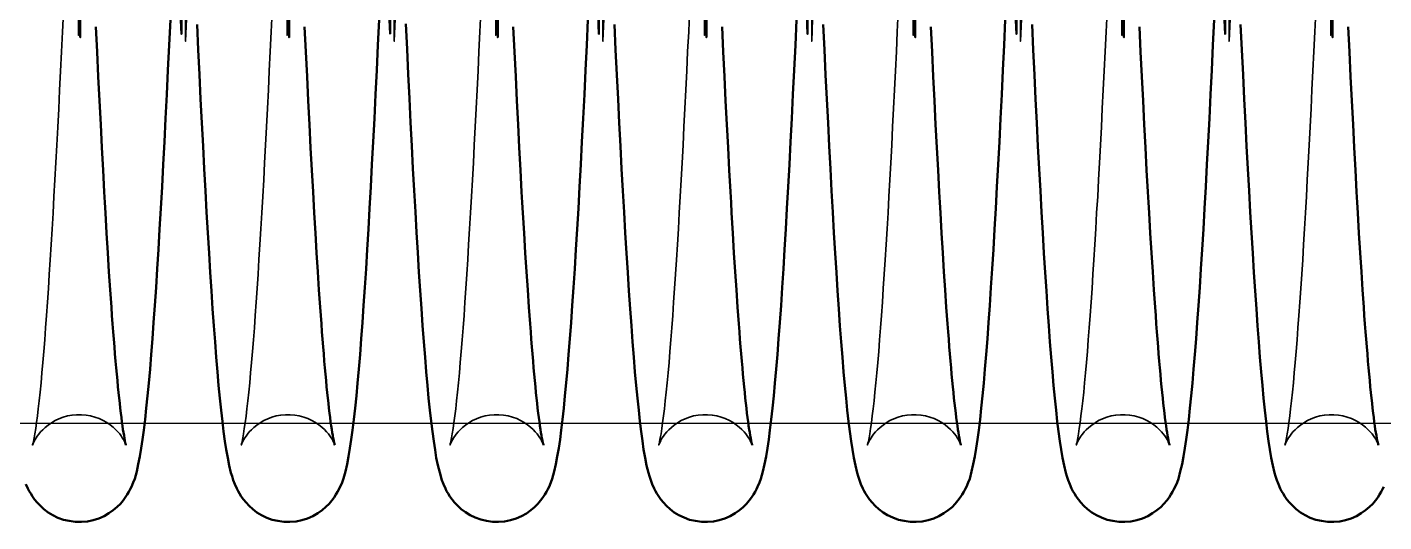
# Model space of a CAD drawing. Header units: millimetres. Extents: x 0 to 190005487, y 0 to 455456909.
# Drawn here: x 92140.6 to 92192.4, y 28280.8 to 28299.7 of the extents above; entities that cross this region are included whole.
import ezdxf

# ---------------------------------------------------------------- set-up
doc = ezdxf.new("R2010")
doc.units = ezdxf.units.MM
doc.header["$LTSCALE"] = 400
doc.header["$MEASUREMENT"] = 0
doc.layers.get('0').update_dxf_attribs({"linetype": 'CONTINUOUS'})
doc.layers.add('가려진 것(ISO)', color=7, linetype='CONTINUOUS', lineweight=35)
doc.layers.add('가시적인 것(ISO)', color=7, linetype='CONTINUOUS', lineweight=50)

# ---------------------------------------------------------------- blocks, each defined once
blk = doc.blocks.new('토션스프링 3')
at = {"layer": '가려진 것(ISO)', "flags": 128}
for points in [[(21461510.92, -50952923.54), (21461510.85, -50952925.23), (21461510.78, -50952888.93)], [(21461526.87, -50952923.54), (21461526.79, -50952925.23), (21461526.72, -50952888.93)], [(21461542.81, -50952923.54), (21461542.74, -50952925.23), (21461542.67, -50952888.93)], [(21461558.76, -50952923.54), (21461558.69, -50952925.23), (21461558.62, -50952888.93)], [(21461574.71, -50952923.54), (21461574.64, -50952925.23), (21461574.56, -50952888.93)], [(21461590.65, -50952923.54), (21461590.58, -50952925.23), (21461590.51, -50952888.93)], [(21461506.3, -50952956.08), (21461506.29, -50952956.06), (21461506.27, -50952956.01), (21461506.23, -50952955.9), (21461506.15, -50952955.74), (21461506.09, -50952955.64), (21461506.02, -50952955.52), (21461505.93, -50952955.38), (21461505.82, -50952955.23), (21461505.68, -50952955.06), (21461505.51, -50952954.89), (21461505.31, -50952954.71), (21461505.09, -50952954.53), (21461504.83, -50952954.36), (21461504.55, -50952954.2), (21461504.25, -50952954.06), (21461503.93, -50952953.94), (21461503.59, -50952953.85), (21461503.25, -50952953.79), (21461502.89, -50952953.76), (21461502.53, -50952953.76), (21461502.18, -50952953.79), (21461501.83, -50952953.86), (21461501.5, -50952953.95), (21461501.18, -50952954.07), (21461500.88, -50952954.21), (21461500.6, -50952954.37), (21461500.35, -50952954.55), (21461500.13, -50952954.73), (21461499.94, -50952954.91), (21461499.77, -50952955.08), (21461499.63, -50952955.25), (21461499.52, -50952955.4), (21461499.43, -50952955.53), (21461499.36, -50952955.65), (21461499.3, -50952955.75), (21461499.26, -50952955.84), (21461499.2, -50952955.97), (21461499.18, -50952956.04), (21461499.16, -50952956.08), (21461499.16, -50952956.07), (21461499.17, -50952956.04), (21461499.19, -50952955.98), (21461499.21, -50952955.9), (21461499.23, -50952955.8), (21461499.28, -50952955.54), (21461499.34, -50952955.21), (21461499.4, -50952954.81), (21461499.47, -50952954.36), (21461499.53, -50952953.85), (21461499.6, -50952953.3), (21461499.67, -50952952.69), (21461499.74, -50952952.03), (21461499.81, -50952951.32), (21461499.88, -50952950.57), (21461499.95, -50952949.78), (21461500.02, -50952948.93), (21461500.09, -50952948.05), (21461500.16, -50952947.13), (21461500.23, -50952946.17), (21461500.3, -50952945.17), (21461500.37, -50952944.13), (21461500.44, -50952943.05), (21461500.52, -50952941.93), (21461500.59, -50952940.77), (21461500.66, -50952939.58), (21461500.73, -50952938.36), (21461500.8, -50952937.1), (21461500.87, -50952935.82), (21461500.94, -50952934.5), (21461501.02, -50952933.16), (21461501.09, -50952931.79), (21461501.16, -50952930.39), (21461501.23, -50952928.96), (21461501.3, -50952927.51), (21461501.37, -50952926.03), (21461501.44, -50952924.52), (21461501.52, -50952923)], [(21461502.59, -50952888.46), (21461502.66, -50952924.77), (21461502.73, -50952923.09)], [(21461522.25, -50952956.08), (21461522.24, -50952956.06), (21461522.22, -50952956.01), (21461522.18, -50952955.9), (21461522.1, -50952955.74), (21461522.04, -50952955.64), (21461521.97, -50952955.52), (21461521.88, -50952955.38), (21461521.76, -50952955.23), (21461521.62, -50952955.06), (21461521.46, -50952954.89), (21461521.26, -50952954.71), (21461521.04, -50952954.53), (21461520.78, -50952954.36), (21461520.5, -50952954.2), (21461520.2, -50952954.06), (21461519.88, -50952953.94), (21461519.54, -50952953.85), (21461519.19, -50952953.79), (21461518.84, -50952953.76), (21461518.48, -50952953.76), (21461518.13, -50952953.79), (21461517.78, -50952953.86), (21461517.45, -50952953.95), (21461517.13, -50952954.07), (21461516.83, -50952954.21), (21461516.55, -50952954.37), (21461516.3, -50952954.55), (21461516.08, -50952954.73), (21461515.88, -50952954.91), (21461515.72, -50952955.08), (21461515.58, -50952955.25), (21461515.47, -50952955.4), (21461515.38, -50952955.53), (21461515.31, -50952955.65), (21461515.25, -50952955.75), (21461515.21, -50952955.84), (21461515.15, -50952955.97), (21461515.12, -50952956.04), (21461515.11, -50952956.08), (21461515.11, -50952956.08), (21461515.12, -50952956.04), (21461515.13, -50952955.99), (21461515.15, -50952955.9), (21461515.18, -50952955.8), (21461515.23, -50952955.54), (21461515.28, -50952955.21), (21461515.34, -50952954.82), (21461515.41, -50952954.37), (21461515.47, -50952953.87), (21461515.54, -50952953.3), (21461515.61, -50952952.69), (21461515.68, -50952952.03), (21461515.75, -50952951.32), (21461515.82, -50952950.56), (21461515.9, -50952949.77), (21461515.97, -50952948.93), (21461516.04, -50952948.05), (21461516.11, -50952947.13), (21461516.18, -50952946.17), (21461516.25, -50952945.16), (21461516.32, -50952944.12), (21461516.39, -50952943.03), (21461516.46, -50952941.91), (21461516.53, -50952940.76), (21461516.61, -50952939.57), (21461516.68, -50952938.35), (21461516.75, -50952937.1), (21461516.82, -50952935.82), (21461516.89, -50952934.51), (21461516.96, -50952933.16), (21461517.03, -50952931.78), (21461517.11, -50952930.38), (21461517.18, -50952928.95), (21461517.25, -50952927.49), (21461517.32, -50952926.01), (21461517.39, -50952924.51), (21461517.46, -50952922.99)], [(21461518.54, -50952888.47), (21461518.61, -50952924.78), (21461518.68, -50952923.09)], [(21461538.19, -50952956.08), (21461538.19, -50952956.06), (21461538.17, -50952956.01), (21461538.12, -50952955.9), (21461538.05, -50952955.74), (21461537.99, -50952955.64), (21461537.91, -50952955.52), (21461537.82, -50952955.38), (21461537.71, -50952955.23), (21461537.57, -50952955.06), (21461537.4, -50952954.89), (21461537.21, -50952954.71), (21461536.98, -50952954.53), (21461536.73, -50952954.36), (21461536.45, -50952954.2), (21461536.15, -50952954.06), (21461535.83, -50952953.94), (21461535.49, -50952953.85), (21461535.14, -50952953.79), (21461534.78, -50952953.76), (21461534.43, -50952953.76), (21461534.08, -50952953.79), (21461533.73, -50952953.86), (21461533.39, -50952953.95), (21461533.07, -50952954.07), (21461532.77, -50952954.21), (21461532.5, -50952954.37), (21461532.24, -50952954.55), (21461532.02, -50952954.73), (21461531.83, -50952954.91), (21461531.67, -50952955.08), (21461531.53, -50952955.25), (21461531.42, -50952955.4), (21461531.33, -50952955.53), (21461531.26, -50952955.65), (21461531.2, -50952955.75), (21461531.16, -50952955.84), (21461531.1, -50952955.97), (21461531.07, -50952956.04), (21461531.06, -50952956.08), (21461531.06, -50952956.08), (21461531.07, -50952956.04), (21461531.08, -50952955.99), (21461531.1, -50952955.9), (21461531.12, -50952955.8), (21461531.18, -50952955.54), (21461531.23, -50952955.21), (21461531.29, -50952954.82), (21461531.35, -50952954.37), (21461531.42, -50952953.86), (21461531.49, -50952953.3), (21461531.56, -50952952.69), (21461531.63, -50952952.03), (21461531.7, -50952951.32), (21461531.77, -50952950.56), (21461531.84, -50952949.77), (21461531.91, -50952948.93), (21461531.98, -50952948.05), (21461532.05, -50952947.13), (21461532.13, -50952946.17), (21461532.2, -50952945.16), (21461532.27, -50952944.12), (21461532.34, -50952943.03), (21461532.41, -50952941.91), (21461532.48, -50952940.76), (21461532.55, -50952939.57), (21461532.62, -50952938.35), (21461532.7, -50952937.1), (21461532.77, -50952935.82), (21461532.84, -50952934.51), (21461532.91, -50952933.16), (21461532.98, -50952931.78), (21461533.05, -50952930.38), (21461533.12, -50952928.95), (21461533.2, -50952927.49), (21461533.27, -50952926.01), (21461533.34, -50952924.51), (21461533.41, -50952922.99)], [(21461534.48, -50952888.47), (21461534.55, -50952924.78), (21461534.63, -50952923.09)], [(21461554.14, -50952956.08), (21461554.13, -50952956.06), (21461554.11, -50952956.01), (21461554.07, -50952955.9), (21461553.99, -50952955.74), (21461553.93, -50952955.64), (21461553.86, -50952955.52), (21461553.77, -50952955.38), (21461553.66, -50952955.23), (21461553.52, -50952955.06), (21461553.35, -50952954.89), (21461553.15, -50952954.71), (21461552.93, -50952954.53), (21461552.68, -50952954.36), (21461552.4, -50952954.2), (21461552.09, -50952954.06), (21461551.77, -50952953.94), (21461551.44, -50952953.85), (21461551.09, -50952953.79), (21461550.73, -50952953.76), (21461550.38, -50952953.76), (21461550.02, -50952953.79), (21461549.67, -50952953.86), (21461549.34, -50952953.95), (21461549.02, -50952954.07), (21461548.72, -50952954.21), (21461548.44, -50952954.37), (21461548.19, -50952954.55), (21461547.97, -50952954.73), (21461547.78, -50952954.91), (21461547.61, -50952955.08), (21461547.48, -50952955.25), (21461547.36, -50952955.4), (21461547.27, -50952955.53), (21461547.2, -50952955.65), (21461547.15, -50952955.75), (21461547.1, -50952955.84), (21461547.05, -50952955.97), (21461547.02, -50952956.04), (21461547, -50952956.08), (21461547, -50952956.08), (21461547.01, -50952956.04), (21461547.03, -50952955.99), (21461547.05, -50952955.9), (21461547.07, -50952955.8), (21461547.12, -50952955.54), (21461547.18, -50952955.21), (21461547.24, -50952954.82), (21461547.3, -50952954.37), (21461547.37, -50952953.86), (21461547.44, -50952953.3), (21461547.5, -50952952.69), (21461547.58, -50952952.03), (21461547.65, -50952951.32), (21461547.72, -50952950.57), (21461547.79, -50952949.77), (21461547.86, -50952948.93), (21461547.93, -50952948.05), (21461548, -50952947.13), (21461548.07, -50952946.17), (21461548.14, -50952945.16), (21461548.21, -50952944.12), (21461548.29, -50952943.03), (21461548.36, -50952941.92), (21461548.43, -50952940.76), (21461548.5, -50952939.57), (21461548.57, -50952938.35), (21461548.64, -50952937.1), (21461548.71, -50952935.82), (21461548.78, -50952934.51), (21461548.86, -50952933.16), (21461548.93, -50952931.78), (21461549, -50952930.38), (21461549.07, -50952928.95), (21461549.14, -50952927.49), (21461549.21, -50952926.01), (21461549.29, -50952924.51), (21461549.36, -50952922.99)], [(21461550.43, -50952888.47), (21461550.5, -50952924.78), (21461550.57, -50952923.09)], [(21461570.09, -50952956.08), (21461570.08, -50952956.06), (21461570.06, -50952956.01), (21461570.02, -50952955.9), (21461569.94, -50952955.74), (21461569.88, -50952955.64), (21461569.81, -50952955.52), (21461569.72, -50952955.38), (21461569.6, -50952955.23), (21461569.46, -50952955.06), (21461569.3, -50952954.89), (21461569.1, -50952954.71), (21461568.88, -50952954.53), (21461568.62, -50952954.36), (21461568.34, -50952954.2), (21461568.04, -50952954.06), (21461567.72, -50952953.94), (21461567.38, -50952953.85), (21461567.03, -50952953.79), (21461566.68, -50952953.76), (21461566.32, -50952953.76), (21461565.97, -50952953.79), (21461565.62, -50952953.86), (21461565.29, -50952953.95), (21461564.97, -50952954.07), (21461564.67, -50952954.21), (21461564.39, -50952954.37), (21461564.14, -50952954.55), (21461563.92, -50952954.73), (21461563.72, -50952954.91), (21461563.56, -50952955.08), (21461563.42, -50952955.25), (21461563.31, -50952955.4), (21461563.22, -50952955.53), (21461563.15, -50952955.65), (21461563.09, -50952955.75), (21461563.05, -50952955.84), (21461562.99, -50952955.97), (21461562.96, -50952956.04), (21461562.95, -50952956.08), (21461562.95, -50952956.08), (21461562.96, -50952956.04), (21461562.97, -50952955.99), (21461562.99, -50952955.9), (21461563.02, -50952955.8), (21461563.07, -50952955.54), (21461563.13, -50952955.21), (21461563.19, -50952954.82), (21461563.25, -50952954.37), (21461563.31, -50952953.86), (21461563.38, -50952953.3), (21461563.45, -50952952.69), (21461563.52, -50952952.03), (21461563.59, -50952951.32), (21461563.67, -50952950.57), (21461563.74, -50952949.77), (21461563.81, -50952948.93), (21461563.88, -50952948.05), (21461563.95, -50952947.13), (21461564.02, -50952946.17), (21461564.09, -50952945.16), (21461564.16, -50952944.12), (21461564.23, -50952943.03), (21461564.3, -50952941.92), (21461564.38, -50952940.76), (21461564.45, -50952939.57), (21461564.52, -50952938.35), (21461564.59, -50952937.1), (21461564.66, -50952935.82), (21461564.73, -50952934.51), (21461564.8, -50952933.16), (21461564.87, -50952931.78), (21461564.95, -50952930.38), (21461565.02, -50952928.95), (21461565.09, -50952927.49), (21461565.16, -50952926.01), (21461565.23, -50952924.51), (21461565.3, -50952922.99)], [(21461566.38, -50952888.47), (21461566.45, -50952924.78), (21461566.52, -50952923.09)], [(21461586.03, -50952956.08), (21461586.03, -50952956.06), (21461586.01, -50952956.01), (21461585.96, -50952955.9), (21461585.89, -50952955.74), (21461585.83, -50952955.64), (21461585.76, -50952955.52), (21461585.66, -50952955.38), (21461585.55, -50952955.23), (21461585.41, -50952955.06), (21461585.24, -50952954.89), (21461585.05, -50952954.71), (21461584.82, -50952954.53), (21461584.57, -50952954.36), (21461584.29, -50952954.2), (21461583.99, -50952954.06), (21461583.67, -50952953.94), (21461583.33, -50952953.85), (21461582.98, -50952953.79), (21461582.63, -50952953.76), (21461582.27, -50952953.76), (21461581.92, -50952953.79), (21461581.57, -50952953.86), (21461581.23, -50952953.95), (21461580.91, -50952954.07), (21461580.61, -50952954.21), (21461580.34, -50952954.37), (21461580.09, -50952954.55), (21461579.86, -50952954.73), (21461579.67, -50952954.91), (21461579.51, -50952955.08), (21461579.37, -50952955.25), (21461579.26, -50952955.4), (21461579.17, -50952955.53), (21461579.1, -50952955.65), (21461579.04, -50952955.75), (21461579, -50952955.84), (21461578.94, -50952955.97), (21461578.91, -50952956.04), (21461578.9, -50952956.08), (21461578.9, -50952956.08), (21461578.91, -50952956.04), (21461578.92, -50952955.99), (21461578.94, -50952955.9), (21461578.96, -50952955.8), (21461579.02, -50952955.54), (21461579.07, -50952955.21), (21461579.13, -50952954.82), (21461579.2, -50952954.37), (21461579.26, -50952953.86), (21461579.33, -50952953.3), (21461579.4, -50952952.69), (21461579.47, -50952952.03), (21461579.54, -50952951.32), (21461579.61, -50952950.57), (21461579.68, -50952949.77), (21461579.75, -50952948.93), (21461579.82, -50952948.05), (21461579.89, -50952947.13), (21461579.97, -50952946.17), (21461580.04, -50952945.16), (21461580.11, -50952944.12), (21461580.18, -50952943.03), (21461580.25, -50952941.92), (21461580.32, -50952940.76), (21461580.39, -50952939.57), (21461580.46, -50952938.35), (21461580.54, -50952937.1), (21461580.61, -50952935.82), (21461580.68, -50952934.51), (21461580.75, -50952933.16), (21461580.82, -50952931.78), (21461580.89, -50952930.38), (21461580.96, -50952928.95), (21461581.04, -50952927.49), (21461581.11, -50952926.01), (21461581.18, -50952924.51), (21461581.25, -50952922.99)], [(21461582.32, -50952888.47), (21461582.39, -50952924.78), (21461582.47, -50952923.09)], [(21461601.98, -50952956.08), (21461601.98, -50952956.06), (21461601.95, -50952956.01), (21461601.91, -50952955.9), (21461601.83, -50952955.74), (21461601.78, -50952955.64), (21461601.7, -50952955.52), (21461601.61, -50952955.38), (21461601.5, -50952955.23), (21461601.36, -50952955.06), (21461601.19, -50952954.89), (21461600.99, -50952954.71), (21461600.77, -50952954.53), (21461600.52, -50952954.36), (21461600.24, -50952954.2), (21461599.93, -50952954.06), (21461599.61, -50952953.94), (21461599.28, -50952953.85), (21461598.93, -50952953.79), (21461598.57, -50952953.76), (21461598.22, -50952953.76), (21461597.86, -50952953.79), (21461597.52, -50952953.86), (21461597.18, -50952953.95), (21461596.86, -50952954.07), (21461596.56, -50952954.21), (21461596.28, -50952954.37), (21461596.03, -50952954.55), (21461595.81, -50952954.73), (21461595.62, -50952954.91), (21461595.45, -50952955.08), (21461595.32, -50952955.25), (21461595.21, -50952955.4), (21461595.11, -50952955.53), (21461595.04, -50952955.65), (21461594.99, -50952955.75), (21461594.94, -50952955.84), (21461594.89, -50952955.97), (21461594.86, -50952956.04), (21461594.84, -50952956.08), (21461594.84, -50952956.08), (21461594.85, -50952956.04), (21461594.87, -50952955.99), (21461594.89, -50952955.9), (21461594.91, -50952955.8), (21461594.96, -50952955.54), (21461595.02, -50952955.21), (21461595.08, -50952954.82), (21461595.14, -50952954.37), (21461595.21, -50952953.86), (21461595.28, -50952953.3), (21461595.35, -50952952.69), (21461595.42, -50952952.03), (21461595.49, -50952951.32), (21461595.56, -50952950.57), (21461595.63, -50952949.77), (21461595.7, -50952948.93), (21461595.77, -50952948.05), (21461595.84, -50952947.13), (21461595.91, -50952946.17), (21461595.98, -50952945.16), (21461596.05, -50952944.12), (21461596.13, -50952943.03), (21461596.2, -50952941.92), (21461596.27, -50952940.76), (21461596.34, -50952939.57), (21461596.41, -50952938.35), (21461596.48, -50952937.1), (21461596.55, -50952935.82), (21461596.63, -50952934.51), (21461596.7, -50952933.16), (21461596.77, -50952931.78), (21461596.84, -50952930.38), (21461596.91, -50952928.95), (21461596.98, -50952927.49), (21461597.05, -50952926.01), (21461597.13, -50952924.51), (21461597.2, -50952922.99)], [(21461598.27, -50952888.47), (21461598.34, -50952924.78), (21461598.41, -50952923.09)]]:
    blk.add_lwpolyline(points, dxfattribs=at)
at = {"layer": '가시적인 것(ISO)', "flags": 128}
for points in [[(21461502.72, -50952922.76), (21461502.81, -50952924.93), (21461502.9, -50952889.1)], [(21461504, -50952924.12), (21461504.09, -50952926.04), (21461504.18, -50952927.93), (21461504.27, -50952929.78), (21461504.37, -50952931.59), (21461504.46, -50952933.35), (21461504.55, -50952935.07), (21461504.64, -50952936.73), (21461504.69, -50952937.54), (21461504.73, -50952938.34), (21461504.82, -50952939.89), (21461504.91, -50952941.39), (21461505, -50952942.84), (21461505.1, -50952944.23), (21461505.19, -50952945.55), (21461505.23, -50952946.19), (21461505.28, -50952946.81), (21461505.32, -50952947.42), (21461505.37, -50952948), (21461505.41, -50952948.57), (21461505.46, -50952949.12), (21461505.5, -50952949.66), (21461505.55, -50952950.17), (21461505.59, -50952950.67), (21461505.64, -50952951.15), (21461505.68, -50952951.62), (21461505.73, -50952952.06), (21461505.77, -50952952.49), (21461505.82, -50952952.89), (21461505.86, -50952953.27), (21461505.9, -50952953.64), (21461505.95, -50952953.98), (21461505.99, -50952954.3), (21461506.03, -50952954.6), (21461506.07, -50952954.88), (21461506.11, -50952955.13), (21461506.15, -50952955.36), (21461506.19, -50952955.56), (21461506.22, -50952955.73), (21461506.25, -50952955.88), (21461506.27, -50952955.98), (21461506.29, -50952956.05), (21461506.3, -50952956.08)], [(21461518.66, -50952922.77), (21461518.76, -50952924.94), (21461518.85, -50952889.11)], [(21461519.95, -50952924.12), (21461520.04, -50952926.05), (21461520.13, -50952927.93), (21461520.22, -50952929.79), (21461520.31, -50952931.59), (21461520.4, -50952933.36), (21461520.5, -50952935.07), (21461520.59, -50952936.73), (21461520.68, -50952938.34), (21461520.77, -50952939.9), (21461520.86, -50952941.4), (21461520.95, -50952942.84), (21461521.04, -50952944.23), (21461521.13, -50952945.55), (21461521.18, -50952946.19), (21461521.23, -50952946.81), (21461521.27, -50952947.42), (21461521.32, -50952948), (21461521.36, -50952948.57), (21461521.41, -50952949.12), (21461521.45, -50952949.66), (21461521.5, -50952950.18), (21461521.54, -50952950.67), (21461521.59, -50952951.16), (21461521.63, -50952951.62), (21461521.67, -50952952.06), (21461521.72, -50952952.49), (21461521.76, -50952952.89), (21461521.81, -50952953.27), (21461521.85, -50952953.64), (21461521.89, -50952953.98), (21461521.93, -50952954.3), (21461521.98, -50952954.6), (21461522.02, -50952954.88), (21461522.06, -50952955.13), (21461522.1, -50952955.36), (21461522.13, -50952955.56), (21461522.17, -50952955.73), (21461522.2, -50952955.88), (21461522.22, -50952955.98), (21461522.24, -50952956.05), (21461522.25, -50952956.08)], [(21461534.61, -50952922.76), (21461534.7, -50952924.93), (21461534.79, -50952889.1)], [(21461535.89, -50952924.12), (21461535.98, -50952926.04), (21461536.08, -50952927.93), (21461536.17, -50952929.78), (21461536.26, -50952931.59), (21461536.35, -50952933.35), (21461536.44, -50952935.07), (21461536.53, -50952936.73), (21461536.58, -50952937.54), (21461536.62, -50952938.34), (21461536.72, -50952939.89), (21461536.81, -50952941.39), (21461536.9, -50952942.84), (21461536.99, -50952944.23), (21461537.08, -50952945.55), (21461537.13, -50952946.19), (21461537.17, -50952946.81), (21461537.22, -50952947.42), (21461537.26, -50952948), (21461537.31, -50952948.57), (21461537.35, -50952949.12), (21461537.4, -50952949.66), (21461537.44, -50952950.17), (21461537.49, -50952950.67), (21461537.53, -50952951.15), (21461537.58, -50952951.62), (21461537.62, -50952952.06), (21461537.67, -50952952.49), (21461537.71, -50952952.89), (21461537.75, -50952953.27), (21461537.8, -50952953.64), (21461537.84, -50952953.98), (21461537.88, -50952954.3), (21461537.92, -50952954.6), (21461537.96, -50952954.88), (21461538, -50952955.13), (21461538.04, -50952955.36), (21461538.08, -50952955.56), (21461538.11, -50952955.73), (21461538.14, -50952955.88), (21461538.17, -50952955.98), (21461538.19, -50952956.05), (21461538.19, -50952956.08)], [(21461550.56, -50952922.76), (21461550.65, -50952924.93), (21461550.74, -50952889.1)], [(21461551.84, -50952924.12), (21461551.93, -50952926.04), (21461552.02, -50952927.93), (21461552.11, -50952929.78), (21461552.21, -50952931.59), (21461552.3, -50952933.35), (21461552.39, -50952935.07), (21461552.48, -50952936.73), (21461552.53, -50952937.54), (21461552.57, -50952938.34), (21461552.66, -50952939.89), (21461552.75, -50952941.39), (21461552.85, -50952942.84), (21461552.94, -50952944.23), (21461553.03, -50952945.55), (21461553.07, -50952946.19), (21461553.12, -50952946.81), (21461553.16, -50952947.42), (21461553.21, -50952948), (21461553.25, -50952948.57), (21461553.3, -50952949.12), (21461553.34, -50952949.66), (21461553.39, -50952950.17), (21461553.43, -50952950.67), (21461553.48, -50952951.15), (21461553.52, -50952951.62), (21461553.57, -50952952.06), (21461553.61, -50952952.49), (21461553.66, -50952952.89), (21461553.7, -50952953.27), (21461553.74, -50952953.64), (21461553.79, -50952953.98), (21461553.83, -50952954.3), (21461553.87, -50952954.6), (21461553.91, -50952954.88), (21461553.95, -50952955.13), (21461553.99, -50952955.36), (21461554.03, -50952955.56), (21461554.06, -50952955.73), (21461554.09, -50952955.88), (21461554.12, -50952955.98), (21461554.13, -50952956.05), (21461554.14, -50952956.08)], [(21461566.5, -50952922.76), (21461566.6, -50952924.93), (21461566.69, -50952889.1)], [(21461567.79, -50952924.12), (21461567.88, -50952926.04), (21461567.97, -50952927.93), (21461568.06, -50952929.78), (21461568.15, -50952931.59), (21461568.24, -50952933.35), (21461568.34, -50952935.07), (21461568.43, -50952936.73), (21461568.47, -50952937.54), (21461568.52, -50952938.34), (21461568.61, -50952939.89), (21461568.7, -50952941.39), (21461568.79, -50952942.84), (21461568.88, -50952944.23), (21461568.97, -50952945.55), (21461569.02, -50952946.19), (21461569.07, -50952946.81), (21461569.11, -50952947.42), (21461569.16, -50952948), (21461569.2, -50952948.57), (21461569.25, -50952949.12), (21461569.29, -50952949.66), (21461569.34, -50952950.17), (21461569.38, -50952950.67), (21461569.43, -50952951.15), (21461569.47, -50952951.62), (21461569.52, -50952952.06), (21461569.56, -50952952.49), (21461569.6, -50952952.89), (21461569.65, -50952953.27), (21461569.69, -50952953.64), (21461569.73, -50952953.98), (21461569.78, -50952954.3), (21461569.82, -50952954.6), (21461569.86, -50952954.88), (21461569.9, -50952955.13), (21461569.94, -50952955.36), (21461569.97, -50952955.56), (21461570.01, -50952955.73), (21461570.04, -50952955.88), (21461570.06, -50952955.98), (21461570.08, -50952956.05), (21461570.09, -50952956.08)], [(21461582.45, -50952922.76), (21461582.54, -50952924.93), (21461582.63, -50952889.1)], [(21461583.73, -50952924.12), (21461583.82, -50952926.04), (21461583.92, -50952927.93), (21461584.01, -50952929.78), (21461584.1, -50952931.59), (21461584.19, -50952933.35), (21461584.28, -50952935.07), (21461584.37, -50952936.73), (21461584.42, -50952937.54), (21461584.47, -50952938.34), (21461584.56, -50952939.89), (21461584.65, -50952941.39), (21461584.74, -50952942.84), (21461584.83, -50952944.23), (21461584.92, -50952945.55), (21461584.97, -50952946.19), (21461585.01, -50952946.81), (21461585.06, -50952947.42), (21461585.1, -50952948), (21461585.15, -50952948.57), (21461585.19, -50952949.12), (21461585.24, -50952949.66), (21461585.28, -50952950.17), (21461585.33, -50952950.67), (21461585.37, -50952951.15), (21461585.42, -50952951.62), (21461585.46, -50952952.06), (21461585.51, -50952952.49), (21461585.55, -50952952.89), (21461585.59, -50952953.27), (21461585.64, -50952953.64), (21461585.68, -50952953.98), (21461585.72, -50952954.3), (21461585.76, -50952954.6), (21461585.8, -50952954.88), (21461585.85, -50952955.13), (21461585.88, -50952955.36), (21461585.92, -50952955.56), (21461585.95, -50952955.73), (21461585.98, -50952955.88), (21461586.01, -50952955.98), (21461586.03, -50952956.05), (21461586.03, -50952956.08)], [(21461598.4, -50952922.76), (21461598.49, -50952924.93), (21461598.58, -50952889.1)], [(21461599.68, -50952924.12), (21461599.77, -50952926.04), (21461599.86, -50952927.93), (21461599.95, -50952929.78), (21461600.05, -50952931.59), (21461600.14, -50952933.35), (21461600.23, -50952935.07), (21461600.32, -50952936.73), (21461600.37, -50952937.54), (21461600.41, -50952938.34), (21461600.5, -50952939.89), (21461600.59, -50952941.39), (21461600.69, -50952942.84), (21461600.78, -50952944.23), (21461600.87, -50952945.55), (21461600.91, -50952946.19), (21461600.96, -50952946.81), (21461601, -50952947.42), (21461601.05, -50952948), (21461601.09, -50952948.57), (21461601.14, -50952949.12), (21461601.18, -50952949.66), (21461601.23, -50952950.17), (21461601.27, -50952950.67), (21461601.32, -50952951.15), (21461601.36, -50952951.62), (21461601.41, -50952952.06), (21461601.45, -50952952.49), (21461601.5, -50952952.89), (21461601.54, -50952953.27), (21461601.58, -50952953.64), (21461601.63, -50952953.98), (21461601.67, -50952954.3), (21461601.71, -50952954.6), (21461601.75, -50952954.88), (21461601.79, -50952955.13), (21461601.83, -50952955.36), (21461601.87, -50952955.56), (21461601.9, -50952955.73), (21461601.93, -50952955.88), (21461601.96, -50952955.98), (21461601.97, -50952956.05), (21461601.98, -50952956.08)], [(21461509.7, -50952923.59), (21461509.61, -50952925.54), (21461509.51, -50952927.45), (21461509.42, -50952929.31), (21461509.33, -50952931.13), (21461509.24, -50952932.91), (21461509.15, -50952934.65), (21461509.06, -50952936.35), (21461508.96, -50952938), (21461508.87, -50952939.59), (21461508.78, -50952941.14), (21461508.69, -50952942.62), (21461508.6, -50952944.05), (21461508.5, -50952945.42), (21461508.41, -50952946.72), (21461508.32, -50952947.97), (21461508.23, -50952949.15), (21461508.14, -50952950.28), (21461508.04, -50952951.34), (21461507.95, -50952952.33), (21461507.85, -50952953.26), (21461507.76, -50952954.13), (21461507.66, -50952954.93), (21461507.57, -50952955.66), (21461507.47, -50952956.33), (21461507.36, -50952956.95), (21461507.24, -50952957.54), (21461507.12, -50952958.09), (21461506.97, -50952958.65), (21461506.86, -50952958.95), (21461506.72, -50952959.28), (21461506.63, -50952959.46), (21461506.52, -50952959.66), (21461506.4, -50952959.86), (21461506.25, -50952960.08), (21461506.08, -50952960.32), (21461505.87, -50952960.56), (21461505.62, -50952960.81), (21461505.33, -50952961.06), (21461505, -50952961.29), (21461504.63, -50952961.5), (21461504.22, -50952961.68), (21461503.8, -50952961.82), (21461503.35, -50952961.91), (21461502.89, -50952961.95), (21461502.42, -50952961.94), (21461501.97, -50952961.88), (21461501.52, -50952961.78), (21461501.1, -50952961.63), (21461500.71, -50952961.44), (21461500.35, -50952961.22), (21461500.03, -50952960.98), (21461499.76, -50952960.73), (21461499.52, -50952960.48), (21461499.32, -50952960.24), (21461499.16, -50952960.01), (21461499.02, -50952959.79), (21461498.91, -50952959.59), (21461498.81, -50952959.4), (21461498.66, -50952959.06)], [(21461525.64, -50952923.59), (21461525.55, -50952925.54), (21461525.46, -50952927.45), (21461525.37, -50952929.31), (21461525.28, -50952931.13), (21461525.19, -50952932.91), (21461525.09, -50952934.65), (21461525, -50952936.35), (21461524.91, -50952938), (21461524.82, -50952939.59), (21461524.73, -50952941.14), (21461524.64, -50952942.62), (21461524.54, -50952944.05), (21461524.45, -50952945.42), (21461524.36, -50952946.72), (21461524.27, -50952947.97), (21461524.18, -50952949.15), (21461524.08, -50952950.28), (21461523.99, -50952951.34), (21461523.9, -50952952.33), (21461523.8, -50952953.26), (21461523.71, -50952954.13), (21461523.61, -50952954.93), (21461523.51, -50952955.66), (21461523.41, -50952956.33), (21461523.31, -50952956.95), (21461523.19, -50952957.54), (21461523.06, -50952958.09), (21461522.92, -50952958.64), (21461522.81, -50952958.95), (21461522.66, -50952959.28), (21461522.47, -50952959.66), (21461522.34, -50952959.86), (21461522.2, -50952960.08), (21461522.02, -50952960.32), (21461521.82, -50952960.56), (21461521.57, -50952960.81), (21461521.28, -50952961.06), (21461520.95, -50952961.29), (21461520.58, -50952961.5), (21461520.17, -50952961.68), (21461519.74, -50952961.82), (21461519.29, -50952961.91), (21461518.83, -50952961.95), (21461518.37, -50952961.94), (21461517.91, -50952961.88), (21461517.47, -50952961.78), (21461517.05, -50952961.63), (21461516.66, -50952961.44), (21461516.3, -50952961.22), (21461515.98, -50952960.98), (21461515.7, -50952960.73), (21461515.47, -50952960.48), (21461515.27, -50952960.24), (21461515.11, -50952960.01), (21461514.97, -50952959.79), (21461514.86, -50952959.59), (21461514.76, -50952959.4), (21461514.61, -50952959.06), (21461514.49, -50952958.75), (21461514.4, -50952958.46), (21461514.32, -50952958.19), (21461514.19, -50952957.63), (21461514.07, -50952957.05), (21461513.96, -50952956.43), (21461513.86, -50952955.77), (21461513.76, -50952955.05), (21461513.67, -50952954.27), (21461513.57, -50952953.42), (21461513.48, -50952952.51), (21461513.38, -50952951.52), (21461513.29, -50952950.48), (21461513.2, -50952949.37), (21461513.11, -50952948.2), (21461513.01, -50952946.97), (21461512.92, -50952945.67), (21461512.83, -50952944.31), (21461512.74, -50952942.89), (21461512.65, -50952941.41), (21461512.55, -50952939.87), (21461512.46, -50952938.29), (21461512.37, -50952936.65), (21461512.28, -50952934.97), (21461512.19, -50952933.24), (21461512.1, -50952931.47), (21461512, -50952929.65), (21461511.91, -50952927.78), (21461511.82, -50952925.88), (21461511.73, -50952923.94)], [(21461510.63, -50952888.84), (21461510.54, -50952924.68), (21461510.45, -50952922.52)], [(21461541.59, -50952923.59), (21461541.5, -50952925.54), (21461541.41, -50952927.45), (21461541.32, -50952929.31), (21461541.22, -50952931.13), (21461541.13, -50952932.91), (21461541.04, -50952934.65), (21461540.95, -50952936.35), (21461540.86, -50952938), (21461540.77, -50952939.59), (21461540.67, -50952941.14), (21461540.58, -50952942.62), (21461540.49, -50952944.05), (21461540.4, -50952945.42), (21461540.31, -50952946.72), (21461540.21, -50952947.97), (21461540.12, -50952949.15), (21461540.03, -50952950.27), (21461539.94, -50952951.33), (21461539.84, -50952952.33), (21461539.75, -50952953.26), (21461539.65, -50952954.13), (21461539.56, -50952954.93), (21461539.46, -50952955.66), (21461539.36, -50952956.33), (21461539.25, -50952956.95), (21461539.14, -50952957.54), (21461539.01, -50952958.09), (21461538.87, -50952958.65), (21461538.76, -50952958.95), (21461538.62, -50952959.28), (21461538.53, -50952959.46), (21461538.42, -50952959.66), (21461538.29, -50952959.86), (21461538.15, -50952960.08), (21461537.97, -50952960.32), (21461537.76, -50952960.57), (21461537.51, -50952960.82), (21461537.22, -50952961.06), (21461536.89, -50952961.3), (21461536.51, -50952961.51), (21461536.11, -50952961.68), (21461535.68, -50952961.82), (21461535.23, -50952961.91), (21461534.77, -50952961.95), (21461534.31, -50952961.94), (21461533.85, -50952961.88), (21461533.41, -50952961.77), (21461532.99, -50952961.62), (21461532.6, -50952961.43), (21461532.24, -50952961.21), (21461531.92, -50952960.98), (21461531.65, -50952960.73), (21461531.41, -50952960.48), (21461531.21, -50952960.23), (21461531.05, -50952960.01), (21461530.91, -50952959.79), (21461530.8, -50952959.59), (21461530.71, -50952959.4), (21461530.56, -50952959.06), (21461530.44, -50952958.75), (21461530.27, -50952958.18), (21461530.13, -50952957.62), (21461530.01, -50952957.05), (21461529.91, -50952956.44), (21461529.81, -50952955.78), (21461529.71, -50952955.05), (21461529.61, -50952954.26), (21461529.52, -50952953.41), (21461529.42, -50952952.5), (21461529.33, -50952951.52), (21461529.24, -50952950.48), (21461529.15, -50952949.37), (21461529.05, -50952948.19), (21461528.96, -50952946.95), (21461528.87, -50952945.64), (21461528.77, -50952944.28), (21461528.68, -50952942.86), (21461528.59, -50952941.38), (21461528.5, -50952939.85), (21461528.41, -50952938.26), (21461528.32, -50952936.63), (21461528.22, -50952934.95), (21461528.13, -50952933.22), (21461528.04, -50952931.44), (21461527.95, -50952929.61), (21461527.86, -50952927.75), (21461527.77, -50952925.84), (21461527.67, -50952923.9)], [(21461526.58, -50952888.82), (21461526.48, -50952924.66), (21461526.39, -50952922.5)], [(21461557.54, -50952923.59), (21461557.45, -50952925.54), (21461557.35, -50952927.45), (21461557.26, -50952929.31), (21461557.17, -50952931.13), (21461557.08, -50952932.91), (21461556.99, -50952934.65), (21461556.9, -50952936.35), (21461556.8, -50952938), (21461556.71, -50952939.59), (21461556.62, -50952941.14), (21461556.53, -50952942.62), (21461556.44, -50952944.05), (21461556.35, -50952945.42), (21461556.25, -50952946.72), (21461556.16, -50952947.97), (21461556.07, -50952949.15), (21461555.98, -50952950.28), (21461555.88, -50952951.34), (21461555.79, -50952952.33), (21461555.7, -50952953.26), (21461555.6, -50952954.13), (21461555.5, -50952954.93), (21461555.41, -50952955.66), (21461555.31, -50952956.33), (21461555.2, -50952956.95), (21461555.09, -50952957.54), (21461554.96, -50952958.09), (21461554.81, -50952958.65), (21461554.71, -50952958.95), (21461554.56, -50952959.28), (21461554.47, -50952959.46), (21461554.36, -50952959.66), (21461554.24, -50952959.86), (21461554.09, -50952960.08), (21461553.92, -50952960.32), (21461553.71, -50952960.57), (21461553.46, -50952960.82), (21461553.17, -50952961.06), (21461552.84, -50952961.29), (21461552.47, -50952961.5), (21461552.06, -50952961.68), (21461551.63, -50952961.82), (21461551.19, -50952961.91), (21461550.72, -50952961.95), (21461550.26, -50952961.94), (21461549.81, -50952961.88), (21461549.36, -50952961.78), (21461548.94, -50952961.62), (21461548.55, -50952961.44), (21461548.19, -50952961.22), (21461547.87, -50952960.98), (21461547.6, -50952960.73), (21461547.36, -50952960.48), (21461547.16, -50952960.24), (21461547, -50952960.01), (21461546.86, -50952959.79), (21461546.75, -50952959.59), (21461546.65, -50952959.4), (21461546.5, -50952959.06), (21461546.39, -50952958.75), (21461546.29, -50952958.46), (21461546.21, -50952958.19), (21461546.08, -50952957.63), (21461545.96, -50952957.05), (21461545.85, -50952956.43), (21461545.75, -50952955.76), (21461545.65, -50952955.04), (21461545.56, -50952954.26), (21461545.47, -50952953.42), (21461545.37, -50952952.5), (21461545.28, -50952951.52), (21461545.18, -50952950.48), (21461545.09, -50952949.37), (21461545, -50952948.2), (21461544.91, -50952946.97), (21461544.82, -50952945.67), (21461544.72, -50952944.31), (21461544.63, -50952942.89), (21461544.54, -50952941.41), (21461544.45, -50952939.87), (21461544.36, -50952938.29), (21461544.26, -50952936.65), (21461544.17, -50952934.97), (21461544.08, -50952933.24), (21461543.99, -50952931.47), (21461543.9, -50952929.65), (21461543.81, -50952927.79), (21461543.71, -50952925.88), (21461543.62, -50952923.94)], [(21461542.52, -50952888.84), (21461542.43, -50952924.68), (21461542.34, -50952922.52)], [(21461573.48, -50952923.59), (21461573.39, -50952925.54), (21461573.3, -50952927.45), (21461573.21, -50952929.31), (21461573.12, -50952931.13), (21461573.03, -50952932.91), (21461572.94, -50952934.65), (21461572.84, -50952936.35), (21461572.75, -50952938), (21461572.66, -50952939.59), (21461572.57, -50952941.14), (21461572.48, -50952942.62), (21461572.38, -50952944.05), (21461572.29, -50952945.42), (21461572.2, -50952946.72), (21461572.11, -50952947.97), (21461572.02, -50952949.15), (21461571.92, -50952950.28), (21461571.83, -50952951.34), (21461571.74, -50952952.33), (21461571.64, -50952953.26), (21461571.55, -50952954.13), (21461571.45, -50952954.93), (21461571.35, -50952955.66), (21461571.25, -50952956.33), (21461571.15, -50952956.95), (21461571.03, -50952957.54), (21461570.9, -50952958.09), (21461570.76, -50952958.65), (21461570.65, -50952958.95), (21461570.51, -50952959.28), (21461570.42, -50952959.46), (21461570.31, -50952959.66), (21461570.18, -50952959.86), (21461570.04, -50952960.08), (21461569.86, -50952960.32), (21461569.65, -50952960.57), (21461569.41, -50952960.82), (21461569.12, -50952961.06), (21461568.78, -50952961.29), (21461568.41, -50952961.5), (21461568.01, -50952961.68), (21461567.58, -50952961.82), (21461567.13, -50952961.91), (21461566.67, -50952961.95), (21461566.21, -50952961.94), (21461565.75, -50952961.88), (21461565.31, -50952961.78), (21461564.89, -50952961.62), (21461564.49, -50952961.44), (21461564.14, -50952961.22), (21461563.82, -50952960.98), (21461563.54, -50952960.73), (21461563.31, -50952960.48), (21461563.11, -50952960.24), (21461562.95, -50952960.01), (21461562.81, -50952959.79), (21461562.7, -50952959.59), (21461562.6, -50952959.4), (21461562.45, -50952959.06), (21461562.33, -50952958.75), (21461562.24, -50952958.46), (21461562.16, -50952958.19), (21461562.03, -50952957.63), (21461561.91, -50952957.05), (21461561.8, -50952956.43), (21461561.7, -50952955.77), (21461561.6, -50952955.05), (21461561.51, -50952954.27), (21461561.41, -50952953.42), (21461561.32, -50952952.5), (21461561.22, -50952951.52), (21461561.13, -50952950.48), (21461561.04, -50952949.37), (21461560.95, -50952948.2), (21461560.85, -50952946.97), (21461560.76, -50952945.67), (21461560.67, -50952944.31), (21461560.58, -50952942.89), (21461560.49, -50952941.41), (21461560.39, -50952939.87), (21461560.3, -50952938.29), (21461560.21, -50952936.65), (21461560.12, -50952934.97), (21461560.03, -50952933.24), (21461559.94, -50952931.47), (21461559.84, -50952929.65), (21461559.75, -50952927.79), (21461559.66, -50952925.88), (21461559.57, -50952923.94)], [(21461558.47, -50952888.84), (21461558.38, -50952924.68), (21461558.29, -50952922.52)], [(21461589.43, -50952923.59), (21461589.34, -50952925.54), (21461589.25, -50952927.45), (21461589.16, -50952929.31), (21461589.07, -50952931.13), (21461588.97, -50952932.91), (21461588.88, -50952934.65), (21461588.79, -50952936.35), (21461588.7, -50952938), (21461588.61, -50952939.59), (21461588.51, -50952941.14), (21461588.42, -50952942.62), (21461588.33, -50952944.05), (21461588.24, -50952945.42), (21461588.15, -50952946.72), (21461588.06, -50952947.97), (21461587.96, -50952949.15), (21461587.87, -50952950.28), (21461587.78, -50952951.34), (21461587.68, -50952952.33), (21461587.59, -50952953.26), (21461587.49, -50952954.13), (21461587.4, -50952954.93), (21461587.3, -50952955.66), (21461587.2, -50952956.33), (21461587.1, -50952956.95), (21461586.98, -50952957.54), (21461586.85, -50952958.09), (21461586.71, -50952958.65), (21461586.6, -50952958.95), (21461586.46, -50952959.28), (21461586.36, -50952959.46), (21461586.26, -50952959.66), (21461586.13, -50952959.86), (21461585.99, -50952960.08), (21461585.81, -50952960.32), (21461585.6, -50952960.57), (21461585.35, -50952960.82), (21461585.06, -50952961.06), (21461584.73, -50952961.29), (21461584.36, -50952961.5), (21461583.96, -50952961.68), (21461583.53, -50952961.82), (21461583.08, -50952961.91), (21461582.62, -50952961.95), (21461582.16, -50952961.94), (21461581.7, -50952961.88), (21461581.26, -50952961.78), (21461580.83, -50952961.62), (21461580.44, -50952961.44), (21461580.08, -50952961.22), (21461579.77, -50952960.98), (21461579.49, -50952960.73), (21461579.25, -50952960.48), (21461579.06, -50952960.24), (21461578.89, -50952960.01), (21461578.76, -50952959.79), (21461578.64, -50952959.59), (21461578.55, -50952959.4), (21461578.4, -50952959.06), (21461578.28, -50952958.75), (21461578.19, -50952958.46), (21461578.11, -50952958.19), (21461577.97, -50952957.63), (21461577.85, -50952957.05), (21461577.74, -50952956.43), (21461577.64, -50952955.77), (21461577.55, -50952955.05), (21461577.45, -50952954.27), (21461577.36, -50952953.42), (21461577.26, -50952952.5), (21461577.17, -50952951.52), (21461577.08, -50952950.48), (21461576.99, -50952949.37), (21461576.89, -50952948.2), (21461576.8, -50952946.97), (21461576.71, -50952945.67), (21461576.62, -50952944.31), (21461576.53, -50952942.89), (21461576.43, -50952941.41), (21461576.34, -50952939.87), (21461576.25, -50952938.29), (21461576.16, -50952936.65), (21461576.07, -50952934.97), (21461575.97, -50952933.24), (21461575.88, -50952931.47), (21461575.79, -50952929.65), (21461575.7, -50952927.79), (21461575.61, -50952925.88), (21461575.52, -50952923.94)], [(21461574.42, -50952888.84), (21461574.33, -50952924.68), (21461574.23, -50952922.52)], [(21461602.4, -50952959.28), (21461602.31, -50952959.46), (21461602.2, -50952959.66), (21461602.08, -50952959.86), (21461601.93, -50952960.08), (21461601.76, -50952960.32), (21461601.55, -50952960.57), (21461601.3, -50952960.81), (21461601.01, -50952961.06), (21461600.68, -50952961.29), (21461600.31, -50952961.5), (21461599.9, -50952961.68), (21461599.48, -50952961.82), (21461599.03, -50952961.91), (21461598.57, -50952961.95), (21461598.1, -50952961.94), (21461597.65, -50952961.88), (21461597.2, -50952961.78), (21461596.78, -50952961.63), (21461596.39, -50952961.44), (21461596.03, -50952961.22), (21461595.71, -50952960.98), (21461595.44, -50952960.73), (21461595.2, -50952960.48), (21461595, -50952960.24), (21461594.84, -50952960.01), (21461594.7, -50952959.79), (21461594.59, -50952959.59), (21461594.49, -50952959.4), (21461594.34, -50952959.06), (21461594.23, -50952958.75), (21461594.13, -50952958.46), (21461594.05, -50952958.19), (21461593.92, -50952957.63), (21461593.8, -50952957.05), (21461593.69, -50952956.43), (21461593.59, -50952955.77), (21461593.49, -50952955.05), (21461593.4, -50952954.27), (21461593.31, -50952953.42), (21461593.21, -50952952.5), (21461593.12, -50952951.52), (21461593.03, -50952950.48), (21461592.93, -50952949.37), (21461592.84, -50952948.2), (21461592.75, -50952946.97), (21461592.66, -50952945.67), (21461592.56, -50952944.31), (21461592.47, -50952942.89), (21461592.38, -50952941.41), (21461592.29, -50952939.87), (21461592.2, -50952938.29), (21461592.1, -50952936.65), (21461592.01, -50952934.97), (21461591.92, -50952933.24), (21461591.83, -50952931.47), (21461591.74, -50952929.65), (21461591.65, -50952927.79), (21461591.55, -50952925.88), (21461591.46, -50952923.94)], [(21461590.36, -50952888.84), (21461590.27, -50952924.68), (21461590.18, -50952922.52)]]:
    blk.add_lwpolyline(points, dxfattribs=at)
blk = doc.blocks.new('토션스프링1234')
blk.add_blockref('토션스프링 3', (188.1, -4314.91))
blk = doc.blocks.new('A$C643E1396')
at = {"color": 3}
blk.add_line((2663.532, 4131.263, 5.641), (3763.616, 4131.263, 173.534), dxfattribs=at)
at = {"xscale": 0.5000256451997451, "yscale": 0.5000256451997451, "zscale": 0.5000256451997451}
blk.add_blockref('토션스프링1234', (-10728612.296, 25484072.728, 89.588), dxfattribs=at)

msp = doc.modelspace()

# ---------------------------------------------------------------- block references
msp.add_blockref('A$C643E1396', (89359.039, 24153.286))

doc.saveas('drawing.dxf')
